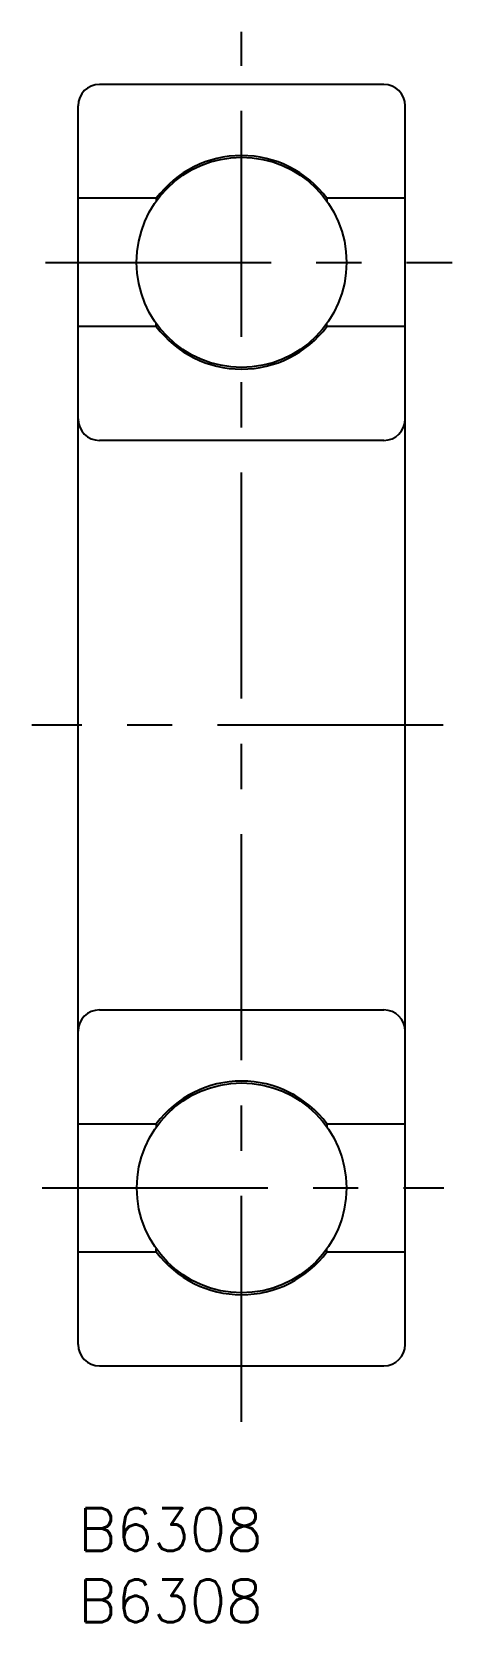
# Model space of a CAD drawing. Extents: x -3 to 26, y -8 to 104.
import ezdxf

# ---------------------------------------------------------------- set-up
doc = ezdxf.new("R2010")
doc.units = 0
doc.header["$LTSCALE"] = 0.5
doc.linetypes.add('CENTER', pattern=[50.8, 31.75, -6.35, 6.35, -6.35])
for name, color, linetype in [('MSM_CENTER', 1, 'CENTER'), ('MSM_CONTINUOUS', 7, 'CONTINUOUS'), ('MSM_PART_NUMBER', 7, 'CONTINUOUS')]:
    doc.layers.add(name, color=color, linetype=linetype)
doc.styles.get("Standard").update_dxf_attribs({"font": 'txt.shx', "height": 3, "bigfont": 'bigfont.shx'})

msp = doc.modelspace()

# ---------------------------------------------------------------- linework, layer by layer
at = {"layer": 'MSM_CENTER'}
for p, q in [((11.5, 6.06), (11.5, 103.69)), ((-2.3, 87.5), (26.31, 87.5)), ((25.67, 55), (-3.26, 55)), ((-2.52, 22.5), (25.73, 22.5))]:
    msp.add_line(p, q, dxfattribs=at)
at = {"layer": 'MSM_CONTINUOUS'}
for p, q in [((21.5, 100), (1.5, 100)), ((0, 11.5), (0, 98.5)), ((23, 11.5), (23, 98.5)), ((5.5, 92), (0, 92)), ((5.5, 92), (5.5, 91.79)), ((23, 92), (17.5, 92)), ((17.5, 92), (17.5, 91.79)), ((5.5, 83), (0, 83)), ((5.5, 83), (5.5, 83.21)), ((17.5, 83), (17.5, 83.21)), ((23, 83), (17.5, 83)), ((21.5, 75), (1.5, 75)), ((1.5, 35), (21.5, 35)), ((0, 27), (5.5, 27)), ((5.5, 27), (5.5, 26.79)), ((17.5, 27), (23, 27)), ((17.5, 27), (17.5, 26.79)), ((0, 18), (5.5, 18)), ((5.5, 18), (5.5, 18.21)), ((17.5, 18), (17.5, 18.21)), ((17.5, 18), (23, 18)), ((1.5, 10), (21.5, 10))]:
    msp.add_line(p, q, dxfattribs=at)
for centre, radius in [((11.5, 87.5), 7.38), ((11.5, 22.5), 7.37)]:
    msp.add_circle(centre, radius, dxfattribs=at)
for centre, radius, start, end in [((1.5, 98.5), 1.5, 90, 180), ((21.5, 98.5), 1.5, 0, 90), ((11.5, 87.5), 7.5, 36.8699, 143.1301), ((11.5, 87.5), 7.5, 216.8699, 323.1301), ((1.5, 76.5), 1.5, 180, 270), ((21.5, 76.5), 1.5, 270, 0), ((1.5, 33.5), 1.5, 90, 180), ((21.5, 33.5), 1.5, 360, 90), ((11.5, 22.5), 7.5, 36.8699, 143.1301), ((11.5, 22.5), 7.5, 216.8699, 323.1301), ((1.5, 11.5), 1.5, 180, 270), ((21.5, 11.5), 1.5, 270, 0)]:
    msp.add_arc(centre, radius, start, end, dxfattribs=at)

# ---------------------------------------------------------------- texts
at = {"layer": 'MSM_PART_NUMBER'}
for p in [(0, -3), (0, -8)]:
    msp.add_text('B6308', height=3, dxfattribs=at).set_placement(p)

doc.saveas('drawing.dxf')
